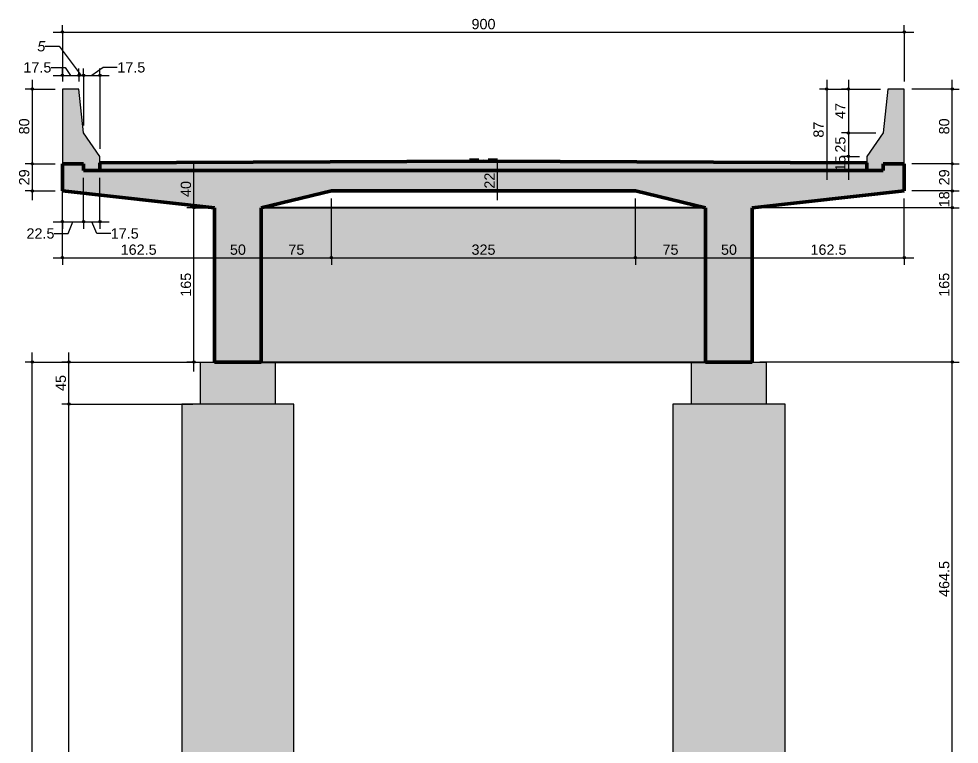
# Model space of a CAD drawing. Header units: centimetres. Extents: x -2559 to 17329, y -1156 to 2668.
# Drawn here: x 4450 to 5456, y 656 to 1432 of the extents above; entities that cross this region are included whole.
import ezdxf

# ---------------------------------------------------------------- set-up
doc = ezdxf.new("R2010")
doc.units = ezdxf.units.CM
for name, color, linetype, lineweight in [('A-ANNO-DIMS', 7, 'Continuous', 9), ('A-ANNO-DIMS-50', 7, 'Continuous', 9), ('A-FLOR', 7, 'Continuous', 9), ('A-FLOR-PATT', 7, 'Continuous', 18), ('A-GENM', 7, 'Continuous', 9), ('A-WALL', 7, 'Continuous', 9), ('A-WALL-PATT', 7, 'Continuous', 25)]:
    doc.layers.add(name, color=color, linetype=linetype, lineweight=lineweight)
doc.styles.add('Arial_I', font='arial.ttf', dxfattribs={"height": 11})
doc.dimstyles.new('COTA_VARIÁVEL', dxfattribs={"dimscale": 30.48, "dimtxt": 11.222853, "dimasz": 0.328084, "dimexe": 0.246063, "dimexo": 0.262467, "dimgap": 0, "dimtad": 1, "dimdec": 1, "dimrnd": 0.1, "dimdsep": 46, "dimtxsty": 'Arial_I', "dimblk1": 'DOTSMALL', "dimblk2": 'DOTSMALL', "dimsah": 1, "dimcen": 0.09, "dimdle": 0.328084, "dimazin": 0, "dimtfac": 1, "dimtdec": 4, "dimtix": 1, "dimtmove": 0, "dimatfit": 3, "dimfxl": 1, "dimtvp": 1, "dimtolj": 1, "dimtzin": 0, "dimarcsym": 2})
doc.dimstyles.new('COTA_VARIÁVEL_1', dxfattribs={"dimscale": 30.48, "dimtxt": 11.222853, "dimasz": 0.328084, "dimexe": 0.246063, "dimexo": 0.262467, "dimgap": 0, "dimtad": 1, "dimdec": 1, "dimrnd": 0.1, "dimdsep": 46, "dimtxsty": 'Arial_I', "dimblk1": 'DOTSMALL', "dimblk2": 'DOTSMALL', "dimsah": 1, "dimcen": 0.09, "dimdle": 0.328084, "dimazin": 0, "dimtfac": 1, "dimtdec": 4, "dimtix": 1, "dimtmove": 1, "dimatfit": 3, "dimfxl": 1, "dimtvp": 1, "dimtolj": 1, "dimtzin": 0, "dimarcsym": 2})
pattern_1 = [(50, (1329.634, 256.45), (36.4365, -3.1877), [3.81, -41.91]), (355, (1329.634, 256.45), (-7.0485, 38.2117), [3.048, -33.528]), (100.451, (1332.67, 256.185), (29.3886, 35.0229), [3.238, -35.618]), (46.184, (1329.634, 266.61), (54.216, -8.4084), [5.715, -62.865]), (96.636, (1334.15, 265.91), (47.4805, 49.4854), [4.857, -53.427]), (351.184, (1329.634, 266.61), (47.481, 49.4846), [4.572, -50.292]), (21, (1334.714, 264.07), (30.32265, -20.4528), [3.81, -41.91]), (326, (1334.714, 264.07), (12.3607, 36.8379), [3.048, -33.528]), (71.451, (1337.24, 262.366), (42.6833, 16.3839), [3.238, -35.618]), (37.5, (1329.634, 256.451), (0.61807, 16.91082), [0.33528, -32.786, 0.33528, -33.701, -33.655]), (37.5, (1329.634, 256.451), (0.61807, 16.91082), [-67.158, 0.3353, -33.32]), (7.5, (1329.634, 256.451), (13.36414, 20.03578), [0.33528, -19.07, 0.33528, -32.024, -12.827]), (7.5, (1329.634, 256.451), (13.36414, 20.03578), [-51.765, 0.3353, -12.492]), (327.5, (1318.305, 256.451), (27.11816, -1.14606), [0.3353, -12.365, 0.3353, -39.289, -52.578]), (327.5, (1318.305, 256.451), (27.11816, -1.14606), [-52.324, 0.3353, -52.243]), (317.5, (1313.225, 256.45), (29.6258, 5.08507), [0.3353, -16.175, 0.3353, -25.979, -37.338]), (317.5, (1313.225, 256.45), (29.6258, 5.08507), [-42.824, 0.3353, -37.003])]

# ---------------------------------------------------------------- blocks, each defined once
blk = doc.blocks.new('tTB2 - tTB-1737867-CORTE A')
at = {"layer": 'A-GENM', "lineweight": 18, "true_color": 0x696969}
h = blk.add_hatch(dxfattribs=at)
h.set_pattern_fill('FP_1', color=251, style=0, pattern_type=2)
h.set_pattern_definition(pattern_1)
h.paths.add_polyline_path([(1882.2, 1270), (1882.2, 1277), (1904.7, 1277), (1904.7, 1357), (1887.2, 1357), (1882.2, 1310), (1864.7, 1285), (1864.7, 1270)])
h.paths.add_polyline_path([(1044.7, 1270), (1044.7, 1285), (1027.2, 1310), (1022.2, 1357), (1004.7, 1357), (1004.7, 1277), (1027.2, 1277), (1027.2, 1270)])
at = {"layer": 'A-GENM', "lineweight": 18}
for p, q in [((1004.7, 1357), (1004.7, 1277)), ((1022.2, 1357), (1004.7, 1357)), ((1027.2, 1310), (1022.2, 1357)), ((1887.2, 1357), (1882.2, 1310)), ((1904.7, 1357), (1887.2, 1357)), ((1904.7, 1277), (1904.7, 1357)), ((1044.7, 1285), (1027.2, 1310)), ((1882.2, 1310), (1864.7, 1285)), ((1004.7, 1277), (1027.2, 1277)), ((1027.2, 1277), (1027.2, 1270)), ((1044.7, 1270), (1044.7, 1285)), ((1864.7, 1285), (1864.7, 1270)), ((1882.2, 1270), (1882.2, 1277)), ((1882.2, 1277), (1904.7, 1277)), ((1027.2, 1270), (1044.7, 1270)), ((1864.7, 1270), (1882.2, 1270))]:
    blk.add_line(p, q, dxfattribs=at)
blk = doc.blocks.new('Modelos genéricos 3 - Modelos genéricos 3-1742460-CORTE A')
at = {"layer": 'A-GENM', "lineweight": 18, "true_color": 0x7f7f7f}
for points in [[(1692.3, 0), (1717.2, 0), (1717.2, 1020), (1657.2, 1020), (1657.2, 0), (1691.8, 0)], [(1718.3, 0), (1777.2, 0), (1777.2, 1020), (1717.2, 1020), (1717.2, 0)]]:
    blk.add_hatch(color=8, dxfattribs=at).paths.add_polyline_path(points)
at = {"layer": 'A-GENM', "lineweight": 18}
for p, q in [((1657.2, 1020), (1657.2, 0)), ((1717.2, 1020), (1657.2, 1020)), ((1777.2, 1020), (1717.2, 1020)), ((1777.2, 0), (1777.2, 1020))]:
    blk.add_line(p, q, dxfattribs=at)
blk = doc.blocks.new('Modelos genéricos 4 - Modelos genéricos 3-1742633-CORTE A')
at = {"layer": 'A-GENM', "lineweight": 18, "true_color": 0x7f7f7f}
for points in [[(1159.8, 0), (1192.2, 0), (1192.2, 1020), (1132.2, 1020), (1132.2, 0), (1156.4, 0)], [(1244.8, 0), (1252.2, 0), (1252.2, 1020), (1192.2, 1020), (1192.2, 0), (1242.7, 0)]]:
    blk.add_hatch(color=8, dxfattribs=at).paths.add_polyline_path(points)
at = {"layer": 'A-GENM', "lineweight": 18}
for p, q in [((1132.2, 1020), (1132.2, 0)), ((1192.2, 1020), (1132.2, 1020)), ((1252.2, 1020), (1192.2, 1020)), ((1252.2, 0), (1252.2, 1020))]:
    blk.add_line(p, q, dxfattribs=at)
blk = doc.blocks.new('Modelos genéricos 5 - Modelos genéricos 5-1743076-CORTE A')
at = {"layer": 'A-GENM', "lineweight": 18, "true_color": 0x7f7f7f}
blk.add_hatch(color=8, dxfattribs=at).paths.add_polyline_path([(1708.7, 1020), (1757.2, 1020), (1757.2, 1065), (1677.2, 1065), (1677.2, 1020), (1700.3, 1020)])
at = {"layer": 'A-GENM', "lineweight": 18}
for p, q in [((1677.2, 1020), (1677.2, 1065)), ((1742.2, 1065), (1757.2, 1065)), ((1757.2, 1065), (1757.2, 1020))]:
    blk.add_line(p, q, dxfattribs=at)
blk = doc.blocks.new('Modelos genéricos 6 - Modelos genéricos 5-1743127-CORTE A')
at = {"layer": 'A-GENM', "lineweight": 18, "true_color": 0x7f7f7f}
blk.add_hatch(color=8, dxfattribs=at).paths.add_polyline_path([(1152.9, 1020), (1232.2, 1020), (1232.2, 1065), (1152.2, 1065), (1152.2, 1020)])
at = {"layer": 'A-GENM', "lineweight": 18}
for p, q in [((1152.2, 1065), (1167.2, 1065)), ((1152.2, 1020), (1152.2, 1065)), ((1232.2, 1065), (1232.2, 1020))]:
    blk.add_line(p, q, dxfattribs=at)
blk = doc.blocks.new('tTB5 - tTB-1749785-CORTE A')
at = {"layer": 'A-WALL', "lineweight": 25, "true_color": 0x818476}
blk.add_hatch(color=8, dxfattribs=at).paths.add_polyline_path([(1692.2, 1065), (1692.2, 1230), (1217.2, 1230), (1217.2, 1065), (1530.3, 1065)])
at = {"layer": 'A-WALL', "lineweight": 25}
for p, q in [((1692.2, 1230), (1217.2, 1230)), ((1217.2, 1065), (1692.2, 1065))]:
    blk.add_line(p, q, dxfattribs=at)
blk = doc.blocks.new('tTB1 - tTB-1754749-CORTE A')
at = {"layer": 'A-WALL-PATT', "lineweight": 18, "true_color": 0x696969}
h = blk.add_hatch(dxfattribs=at)
h.set_pattern_fill('FP_1', color=251, style=0, pattern_type=2)
h.set_pattern_definition(pattern_1)
h.paths.add_polyline_path([(1742.2, 1065), (1742.2, 1230), (1904.7, 1248), (1904.7, 1277), (1882.2, 1277), (1882.2, 1270), (1027.2, 1270), (1027.2, 1277), (1004.7, 1277), (1004.7, 1248), (1167.2, 1230), (1167.2, 1065), (1217.2, 1065), (1217.2, 1230), (1292.2, 1248), (1617.2, 1248), (1692.2, 1230), (1692.2, 1065)])
at = {"layer": 'A-WALL', "lineweight": 50}
for p, q in [((1027.2, 1277), (1004.7, 1277)), ((1004.7, 1277), (1004.7, 1248)), ((1027.2, 1270), (1027.2, 1277)), ((1904.7, 1277), (1882.2, 1277)), ((1882.2, 1277), (1882.2, 1270)), ((1904.7, 1248), (1904.7, 1277)), ((1474.7, 1270), (1027.2, 1270)), ((1882.2, 1270), (1474.7, 1270)), ((1004.7, 1248), (1167.2, 1230)), ((1217.2, 1230), (1292.2, 1248)), ((1292.2, 1248), (1474.7, 1248)), ((1474.7, 1248), (1617.2, 1248)), ((1617.2, 1248), (1692.2, 1230)), ((1742.2, 1230), (1904.7, 1248)), ((1167.2, 1230), (1167.2, 1065)), ((1217.2, 1065), (1217.2, 1230)), ((1692.2, 1230), (1692.2, 1065)), ((1742.2, 1065), (1742.2, 1230)), ((1167.2, 1065), (1217.2, 1065)), ((1692.2, 1065), (1742.2, 1065))]:
    blk.add_line(p, q, dxfattribs=at)
blk = doc.blocks.new('asfalto - asfalto-1759954-CORTE A')
at = {"layer": 'A-FLOR', "lineweight": 18, "true_color": 0x6b6b6b}
blk.add_hatch(color=251, dxfattribs=at).paths.add_polyline_path([(1864.7, 1270), (1864.7, 1278), (1454.7, 1280), (1044.7, 1278), (1044.7, 1270), (1530.3, 1270)])
at = {"layer": 'A-FLOR', "lineweight": 50}
for p, q in [((1454.7, 1280), (1044.7, 1278)), ((1044.7, 1278), (1044.7, 1270)), ((1864.7, 1278), (1454.7, 1280)), ((1864.7, 1270), (1864.7, 1278)), ((1044.7, 1270), (1454.7, 1270)), ((1454.7, 1270), (1864.7, 1270))]:
    blk.add_line(p, q, dxfattribs=at)
blk = doc.blocks.new('asfalto1 - asfalto-1760055-CORTE A')
at = {"layer": 'A-FLOR-PATT', "true_color": 0xffff80}
h = blk.add_hatch(color=51, dxfattribs=at)
h.paths.add_polyline_path([(1439.7, 1279.9), (1449.7, 1280), (1449.7, 1281), (1439.7, 1280.9), (1439.7, 1280)])
h.paths.add_polyline_path([(1469.7, 1279.9), (1469.7, 1280.9), (1459.7, 1280.9), (1459.7, 1280)])
at = {"layer": 'A-FLOR', "lineweight": 50}
for p, q in [((1449.7, 1281), (1439.7, 1280.9)), ((1439.7, 1280.9), (1439.7, 1279.9)), ((1439.7, 1279.9), (1449.7, 1280)), ((1449.7, 1280), (1449.7, 1281)), ((1469.7, 1280.9), (1459.7, 1281)), ((1459.7, 1281), (1459.7, 1280)), ((1459.7, 1280), (1469.7, 1279.9)), ((1469.7, 1279.9), (1469.7, 1280.9))]:
    blk.add_line(p, q, dxfattribs=at)
blk = doc.blocks.new('DIMBLOCK1-CORTE A')
at = {"layer": 'A-ANNO-DIMS-50', "true_color": 0xff0000}
h = blk.add_hatch(color=1, dxfattribs=at)
edge = h.paths.add_edge_path()
edge.add_arc((4496.9, 1417.9), 1.25, 0, 360)
h = blk.add_hatch(color=1, dxfattribs=at)
edge = h.paths.add_edge_path()
edge.add_arc((5396.9, 1417.9), 1.25, 0, 360)
at = {"layer": 'A-ANNO-DIMS-50', "color": 1, "true_color": 0xff0000}
for p, q in [((4486.9, 1417.9), (5406.9, 1417.9)), ((4496.9, 1417.9), (4496.9, 1425.4)), ((4496.9, 1417.9), (4496.9, 1365)), ((5396.9, 1417.9), (5396.9, 1425.4)), ((5396.9, 1417.9), (5396.9, 1365))]:
    blk.add_line(p, q, dxfattribs=at)
for centre in [(4496.9, 1417.9), (5396.9, 1417.9)]:
    blk.add_circle(centre, 1.25, dxfattribs=at)
at = {"layer": 'A-ANNO-DIMS-50', "color": 0, "insert": (4934.2, 1432), "char_height": 11, "width": 30.457, "attachment_point": 1, "line_spacing_factor": 0.941778, "style": 'Arial_I'}
blk.add_mtext('900', dxfattribs=at)
blk = doc.blocks.new('_DotSmall')
at = {"color": 0, "linetype": 'ByBlock', "const_width": 0.5}
blk.add_lwpolyline([(-0.0625, 0, 1), (0.0625, 0, 1)], format="xyb", close=True, dxfattribs=at)
blk = doc.blocks.new('DIMBLOCK2-CORTE A')
at = {"layer": 'A-ANNO-DIMS-50', "true_color": 0xff0000}
h = blk.add_hatch(color=1, dxfattribs=at)
edge = h.paths.add_edge_path()
edge.add_arc((4496.9, 1176.5), 1.25, 0, 360)
h = blk.add_hatch(color=1, dxfattribs=at)
edge = h.paths.add_edge_path()
edge.add_arc((4659.4, 1176.5), 1.25, 0, 360)
at = {"layer": 'A-ANNO-DIMS-50', "color": 1, "true_color": 0xff0000}
for p, q in [((4496.9, 1176.5), (4496.9, 1240)), ((4486.9, 1176.5), (4659.4, 1176.5)), ((4496.9, 1176.5), (4496.9, 1169)), ((4659.4, 1176.5), (4659.4, 1184)), ((4659.4, 1176.5), (4659.4, 1170.3))]:
    blk.add_line(p, q, dxfattribs=at)
for centre in [(4496.9, 1176.5), (4659.4, 1176.5)]:
    blk.add_circle(centre, 1.25, dxfattribs=at)
at = {"layer": 'A-ANNO-DIMS-50', "color": 0, "insert": (4559.1, 1190.7), "char_height": 11, "width": 45.789, "attachment_point": 1, "line_spacing_factor": 0.941778, "style": 'Arial_I'}
blk.add_mtext('162.5', dxfattribs=at)
blk = doc.blocks.new('DIMBLOCK3-CORTE A')
at = {"layer": 'A-ANNO-DIMS-50', "true_color": 0xff0000}
h = blk.add_hatch(color=1, dxfattribs=at)
edge = h.paths.add_edge_path()
edge.add_arc((4659.4, 1176.5), 1.25, 0, 360)
h = blk.add_hatch(color=1, dxfattribs=at)
edge = h.paths.add_edge_path()
edge.add_arc((4709.4, 1176.5), 1.25, 0, 360)
at = {"layer": 'A-ANNO-DIMS-50', "color": 1, "true_color": 0xff0000}
for p, q in [((4659.4, 1176.5), (4659.4, 1184)), ((4659.4, 1176.5), (4709.4, 1176.5)), ((4659.4, 1176.5), (4659.4, 1170.3)), ((4709.4, 1176.5), (4709.4, 1184)), ((4709.4, 1176.5), (4709.4, 1170.3))]:
    blk.add_line(p, q, dxfattribs=at)
for centre in [(4659.4, 1176.5), (4709.4, 1176.5)]:
    blk.add_circle(centre, 1.25, dxfattribs=at)
at = {"layer": 'A-ANNO-DIMS-50', "color": 0, "insert": (4675.9, 1190.7), "char_height": 11, "width": 20.305, "attachment_point": 1, "line_spacing_factor": 0.941778, "style": 'Arial_I'}
blk.add_mtext('50', dxfattribs=at)
blk = doc.blocks.new('DIMBLOCK4-CORTE A')
at = {"layer": 'A-ANNO-DIMS-50', "true_color": 0xff0000}
h = blk.add_hatch(color=1, dxfattribs=at)
edge = h.paths.add_edge_path()
edge.add_arc((4709.4, 1176.5), 1.25, 0, 360)
h = blk.add_hatch(color=1, dxfattribs=at)
edge = h.paths.add_edge_path()
edge.add_arc((4784.4, 1176.5), 1.25, 0, 360)
at = {"layer": 'A-ANNO-DIMS-50', "color": 1, "true_color": 0xff0000}
for p, q in [((4784.4, 1176.5), (4784.4, 1240)), ((4709.4, 1176.5), (4709.4, 1184)), ((4709.4, 1176.5), (4784.4, 1176.5)), ((4709.4, 1176.5), (4709.4, 1170.3)), ((4784.4, 1176.5), (4784.4, 1169))]:
    blk.add_line(p, q, dxfattribs=at)
for centre in [(4709.4, 1176.5), (4784.4, 1176.5)]:
    blk.add_circle(centre, 1.25, dxfattribs=at)
at = {"layer": 'A-ANNO-DIMS-50', "color": 0, "insert": (4738.4, 1190.7), "char_height": 11, "width": 20.305, "attachment_point": 1, "line_spacing_factor": 0.941778, "style": 'Arial_I'}
blk.add_mtext('75', dxfattribs=at)
blk = doc.blocks.new('DIMBLOCK5-CORTE A')
at = {"layer": 'A-ANNO-DIMS-50', "true_color": 0xff0000}
h = blk.add_hatch(color=1, dxfattribs=at)
edge = h.paths.add_edge_path()
edge.add_arc((4784.4, 1176.5), 1.25, 0, 360)
h = blk.add_hatch(color=1, dxfattribs=at)
edge = h.paths.add_edge_path()
edge.add_arc((5109.4, 1176.5), 1.25, 0, 360)
at = {"layer": 'A-ANNO-DIMS-50', "color": 1, "true_color": 0xff0000}
for p, q in [((4784.4, 1176.5), (4784.4, 1240)), ((5109.4, 1176.5), (5109.4, 1240)), ((4784.4, 1176.5), (5109.4, 1176.5)), ((4784.4, 1176.5), (4784.4, 1169)), ((5109.4, 1176.5), (5109.4, 1169))]:
    blk.add_line(p, q, dxfattribs=at)
for centre in [(4784.4, 1176.5), (5109.4, 1176.5)]:
    blk.add_circle(centre, 1.25, dxfattribs=at)
at = {"layer": 'A-ANNO-DIMS-50', "color": 0, "insert": (4934.2, 1190.7), "char_height": 11, "width": 30.457, "attachment_point": 1, "line_spacing_factor": 0.941778, "style": 'Arial_I'}
blk.add_mtext('325', dxfattribs=at)
blk = doc.blocks.new('DIMBLOCK6-CORTE A')
at = {"layer": 'A-ANNO-DIMS-50', "true_color": 0xff0000}
h = blk.add_hatch(color=1, dxfattribs=at)
edge = h.paths.add_edge_path()
edge.add_arc((5109.4, 1176.5), 1.25, 0, 360)
h = blk.add_hatch(color=1, dxfattribs=at)
edge = h.paths.add_edge_path()
edge.add_arc((5184.4, 1176.5), 1.25, 0, 360)
at = {"layer": 'A-ANNO-DIMS-50', "color": 1, "true_color": 0xff0000}
for p, q in [((5109.4, 1176.5), (5109.4, 1240)), ((5109.4, 1176.5), (5184.4, 1176.5)), ((5109.4, 1176.5), (5109.4, 1169)), ((5184.4, 1176.5), (5184.4, 1184)), ((5184.4, 1176.5), (5184.4, 1170.3))]:
    blk.add_line(p, q, dxfattribs=at)
for centre in [(5109.4, 1176.5), (5184.4, 1176.5)]:
    blk.add_circle(centre, 1.25, dxfattribs=at)
at = {"layer": 'A-ANNO-DIMS-50', "color": 0, "insert": (5138.4, 1190.7), "char_height": 11, "width": 20.305, "attachment_point": 1, "line_spacing_factor": 0.941778, "style": 'Arial_I'}
blk.add_mtext('75', dxfattribs=at)
blk = doc.blocks.new('DIMBLOCK7-CORTE A')
at = {"layer": 'A-ANNO-DIMS-50', "true_color": 0xff0000}
h = blk.add_hatch(color=1, dxfattribs=at)
edge = h.paths.add_edge_path()
edge.add_arc((5184.4, 1176.5), 1.25, 0, 360)
h = blk.add_hatch(color=1, dxfattribs=at)
edge = h.paths.add_edge_path()
edge.add_arc((5234.4, 1176.5), 1.25, 0, 360)
at = {"layer": 'A-ANNO-DIMS-50', "color": 1, "true_color": 0xff0000}
for p, q in [((5184.4, 1176.5), (5184.4, 1184)), ((5184.4, 1176.5), (5234.4, 1176.5)), ((5184.4, 1176.5), (5184.4, 1170.3)), ((5234.4, 1176.5), (5234.4, 1184)), ((5234.4, 1176.5), (5234.4, 1170.3))]:
    blk.add_line(p, q, dxfattribs=at)
for centre in [(5184.4, 1176.5), (5234.4, 1176.5)]:
    blk.add_circle(centre, 1.25, dxfattribs=at)
at = {"layer": 'A-ANNO-DIMS-50', "color": 0, "insert": (5200.9, 1190.7), "char_height": 11, "width": 20.305, "attachment_point": 1, "line_spacing_factor": 0.941778, "style": 'Arial_I'}
blk.add_mtext('50', dxfattribs=at)
blk = doc.blocks.new('DIMBLOCK8-CORTE A')
at = {"layer": 'A-ANNO-DIMS-50', "true_color": 0xff0000}
h = blk.add_hatch(color=1, dxfattribs=at)
edge = h.paths.add_edge_path()
edge.add_arc((5234.4, 1176.5), 1.25, 0, 360)
h = blk.add_hatch(color=1, dxfattribs=at)
edge = h.paths.add_edge_path()
edge.add_arc((5396.9, 1176.5), 1.25, 0, 360)
at = {"layer": 'A-ANNO-DIMS-50', "color": 1, "true_color": 0xff0000}
for p, q in [((5396.9, 1176.5), (5396.9, 1240)), ((5234.4, 1176.5), (5234.4, 1184)), ((5234.4, 1176.5), (5406.9, 1176.5)), ((5234.4, 1176.5), (5234.4, 1170.3)), ((5396.9, 1176.5), (5396.9, 1169))]:
    blk.add_line(p, q, dxfattribs=at)
for centre in [(5234.4, 1176.5), (5396.9, 1176.5)]:
    blk.add_circle(centre, 1.25, dxfattribs=at)
at = {"layer": 'A-ANNO-DIMS-50', "color": 0, "insert": (5296.6, 1190.7), "char_height": 11, "width": 45.789, "attachment_point": 1, "line_spacing_factor": 0.941778, "style": 'Arial_I'}
blk.add_mtext('162.5', dxfattribs=at)
blk = doc.blocks.new('DIMBLOCK9-CORTE A')
at = {"layer": 'A-ANNO-DIMS-50', "true_color": 0xff0000}
h = blk.add_hatch(color=1, dxfattribs=at)
edge = h.paths.add_edge_path()
edge.add_arc((5448.1, 1230), 1.25, 0, 360)
h = blk.add_hatch(color=1, dxfattribs=at)
edge = h.paths.add_edge_path()
edge.add_arc((5448.1, 1065), 1.25, 0, 360)
at = {"layer": 'A-ANNO-DIMS-50', "color": 1, "true_color": 0xff0000}
for p, q in [((5448.1, 1230), (5242.4, 1230)), ((5448.1, 1055), (5448.1, 1230)), ((5448.1, 1230), (5455.6, 1230)), ((5448.1, 1065), (5242.4, 1065)), ((5448.1, 1065), (5455.6, 1065))]:
    blk.add_line(p, q, dxfattribs=at)
for centre in [(5448.1, 1230), (5448.1, 1065)]:
    blk.add_circle(centre, 1.25, dxfattribs=at)
at = {"layer": 'A-ANNO-DIMS-50', "color": 0, "insert": (5434, 1134.8), "char_height": 11, "width": 30.457, "attachment_point": 1, "rotation": 90, "line_spacing_factor": 0.941778, "style": 'Arial_I'}
blk.add_mtext('165', dxfattribs=at)
blk = doc.blocks.new('DIMBLOCK10-CORTE A')
at = {"layer": 'A-ANNO-DIMS-50', "true_color": 0xff0000}
h = blk.add_hatch(color=1, dxfattribs=at)
edge = h.paths.add_edge_path()
edge.add_arc((5448.1, 1248), 1.25, 0, 360)
h = blk.add_hatch(color=1, dxfattribs=at)
edge = h.paths.add_edge_path()
edge.add_arc((5448.1, 1230), 1.25, 0, 360)
at = {"layer": 'A-ANNO-DIMS-50', "color": 1, "true_color": 0xff0000}
for p, q in [((5448.1, 1248), (5404.9, 1248)), ((5448.1, 1230), (5448.1, 1248)), ((5448.1, 1248), (5455.6, 1248)), ((5448.1, 1230), (5242.4, 1230)), ((5448.1, 1230), (5455.6, 1230))]:
    blk.add_line(p, q, dxfattribs=at)
for centre in [(5448.1, 1248), (5448.1, 1230)]:
    blk.add_circle(centre, 1.25, dxfattribs=at)
at = {"layer": 'A-ANNO-DIMS-50', "color": 0, "insert": (5434, 1230.5), "char_height": 11, "width": 20.305, "attachment_point": 1, "rotation": 90, "line_spacing_factor": 0.941778, "style": 'Arial_I'}
blk.add_mtext('18', dxfattribs=at)
blk = doc.blocks.new('DIMBLOCK11-CORTE A')
at = {"layer": 'A-ANNO-DIMS-50', "true_color": 0xff0000}
h = blk.add_hatch(color=1, dxfattribs=at)
edge = h.paths.add_edge_path()
edge.add_arc((5448.1, 1277), 1.25, 0, 360)
h = blk.add_hatch(color=1, dxfattribs=at)
edge = h.paths.add_edge_path()
edge.add_arc((5448.1, 1248), 1.25, 0, 360)
at = {"layer": 'A-ANNO-DIMS-50', "color": 1, "true_color": 0xff0000}
for p, q in [((5448.1, 1277), (5404.9, 1277)), ((5448.1, 1248), (5448.1, 1277)), ((5448.1, 1277), (5455.6, 1277)), ((5448.1, 1248), (5404.9, 1248)), ((5448.1, 1248), (5455.6, 1248))]:
    blk.add_line(p, q, dxfattribs=at)
for centre in [(5448.1, 1277), (5448.1, 1248)]:
    blk.add_circle(centre, 1.25, dxfattribs=at)
at = {"layer": 'A-ANNO-DIMS-50', "color": 0, "insert": (5434, 1254), "char_height": 11, "width": 20.305, "attachment_point": 1, "rotation": 90, "line_spacing_factor": 0.941778, "style": 'Arial_I'}
blk.add_mtext('29', dxfattribs=at)
blk = doc.blocks.new('DIMBLOCK12-CORTE A')
at = {"layer": 'A-ANNO-DIMS-50', "true_color": 0xff0000}
h = blk.add_hatch(color=1, dxfattribs=at)
edge = h.paths.add_edge_path()
edge.add_arc((5448.1, 1357), 1.25, 0, 360)
h = blk.add_hatch(color=1, dxfattribs=at)
edge = h.paths.add_edge_path()
edge.add_arc((5448.1, 1277), 1.25, 0, 360)
at = {"layer": 'A-ANNO-DIMS-50', "color": 1, "true_color": 0xff0000}
for p, q in [((5448.1, 1277), (5448.1, 1367)), ((5448.1, 1357), (5404.9, 1357)), ((5448.1, 1357), (5455.6, 1357)), ((5448.1, 1277), (5404.9, 1277)), ((5448.1, 1277), (5455.6, 1277))]:
    blk.add_line(p, q, dxfattribs=at)
for centre in [(5448.1, 1357), (5448.1, 1277)]:
    blk.add_circle(centre, 1.25, dxfattribs=at)
at = {"layer": 'A-ANNO-DIMS-50', "color": 0, "insert": (5434, 1308.5), "char_height": 11, "width": 20.305, "attachment_point": 1, "rotation": 90, "line_spacing_factor": 0.941778, "style": 'Arial_I'}
blk.add_mtext('80', dxfattribs=at)
blk = doc.blocks.new('DIMBLOCK13-CORTE A')
at = {"layer": 'A-ANNO-DIMS-50', "true_color": 0xff0000}
h = blk.add_hatch(color=1, dxfattribs=at)
edge = h.paths.add_edge_path()
edge.add_arc((5337.1, 1357), 1.25, 0, 360)
h = blk.add_hatch(color=1, dxfattribs=at)
edge = h.paths.add_edge_path()
edge.add_arc((5337.1, 1310), 1.25, 0, 360)
at = {"layer": 'A-ANNO-DIMS-50', "color": 1, "true_color": 0xff0000}
for p, q in [((5337.1, 1367), (5337.1, 1310)), ((5337.1, 1357), (5329.6, 1357)), ((5337.1, 1357), (5371.4, 1357)), ((5337.1, 1310), (5329.6, 1310)), ((5337.1, 1310), (5366.4, 1310))]:
    blk.add_line(p, q, dxfattribs=at)
for centre in [(5337.1, 1357), (5337.1, 1310)]:
    blk.add_circle(centre, 1.25, dxfattribs=at)
at = {"layer": 'A-ANNO-DIMS-50', "color": 0, "insert": (5323, 1325), "char_height": 11, "width": 20.305, "attachment_point": 1, "rotation": 90, "line_spacing_factor": 0.941778, "style": 'Arial_I'}
blk.add_mtext('47', dxfattribs=at)
blk = doc.blocks.new('DIMBLOCK14-CORTE A')
at = {"layer": 'A-ANNO-DIMS-50', "true_color": 0xff0000}
h = blk.add_hatch(color=1, dxfattribs=at)
edge = h.paths.add_edge_path()
edge.add_arc((5337.1, 1310), 1.25, 0, 360)
h = blk.add_hatch(color=1, dxfattribs=at)
edge = h.paths.add_edge_path()
edge.add_arc((5337.1, 1285), 1.25, 0, 360)
at = {"layer": 'A-ANNO-DIMS-50', "color": 1, "true_color": 0xff0000}
for p, q in [((5337.1, 1310), (5329.6, 1310)), ((5337.1, 1310), (5337.1, 1285)), ((5337.1, 1310), (5366.4, 1310)), ((5337.1, 1285), (5329.6, 1285)), ((5337.1, 1285), (5348.9, 1285))]:
    blk.add_line(p, q, dxfattribs=at)
for centre in [(5337.1, 1310), (5337.1, 1285)]:
    blk.add_circle(centre, 1.25, dxfattribs=at)
at = {"layer": 'A-ANNO-DIMS-50', "color": 0, "insert": (5323, 1289), "char_height": 11, "width": 20.305, "attachment_point": 1, "rotation": 90, "line_spacing_factor": 0.941778, "style": 'Arial_I'}
blk.add_mtext('25', dxfattribs=at)
blk = doc.blocks.new('DIMBLOCK15-CORTE A')
at = {"layer": 'A-ANNO-DIMS-50', "true_color": 0xff0000}
h = blk.add_hatch(color=1, dxfattribs=at)
edge = h.paths.add_edge_path()
edge.add_arc((5337.1, 1285), 1.25, 0, 360)
h = blk.add_hatch(color=1, dxfattribs=at)
edge = h.paths.add_edge_path()
edge.add_arc((5337.1, 1270), 1.25, 0, 360)
at = {"layer": 'A-ANNO-DIMS-50', "color": 1, "true_color": 0xff0000}
for p, q in [((5337.1, 1285), (5329.6, 1285)), ((5337.1, 1285), (5337.1, 1260)), ((5337.1, 1285), (5348.9, 1285)), ((5337.1, 1270), (5330.9, 1270)), ((5337.1, 1270), (5344.6, 1270))]:
    blk.add_line(p, q, dxfattribs=at)
for centre in [(5337.1, 1285), (5337.1, 1270)]:
    blk.add_circle(centre, 1.25, dxfattribs=at)
at = {"layer": 'A-ANNO-DIMS-50', "color": 0, "insert": (5323, 1269), "char_height": 11, "width": 20.305, "attachment_point": 1, "rotation": 90, "line_spacing_factor": 0.941778, "style": 'Arial_I'}
blk.add_mtext('15', dxfattribs=at)
blk = doc.blocks.new('DIMBLOCK16-CORTE A')
at = {"layer": 'A-ANNO-DIMS-50', "true_color": 0xff0000}
h = blk.add_hatch(color=1, dxfattribs=at)
edge = h.paths.add_edge_path()
edge.add_arc((4496.9, 1371.6), 1.25, 0, 360)
h = blk.add_hatch(color=1, dxfattribs=at)
edge = h.paths.add_edge_path()
edge.add_arc((4514.4, 1371.6), 1.25, 0, 360)
at = {"layer": 'A-ANNO-DIMS-50', "color": 1, "true_color": 0xff0000}
for p, q in [((4484.8, 1380.2), (4499.8, 1380.2)), ((4496.9, 1371.6), (4496.9, 1379.1)), ((4499.8, 1380.2), (4505.6, 1371.6)), ((4514.4, 1371.6), (4514.4, 1379.1)), ((4486.9, 1371.6), (4514.4, 1371.6)), ((4496.9, 1371.6), (4496.9, 1365)), ((4514.4, 1371.6), (4514.4, 1365))]:
    blk.add_line(p, q, dxfattribs=at)
for centre in [(4496.9, 1371.6), (4514.4, 1371.6)]:
    blk.add_circle(centre, 1.25, dxfattribs=at)
at = {"layer": 'A-ANNO-DIMS-50', "color": 0, "insert": (4455.1, 1385.7), "char_height": 11, "width": 35.637, "attachment_point": 1, "line_spacing_factor": 0.941778, "style": 'Arial_I'}
blk.add_mtext('17.5', dxfattribs=at)
blk = doc.blocks.new('DIMBLOCK17-CORTE A')
at = {"layer": 'A-ANNO-DIMS-50', "true_color": 0xff0000}
h = blk.add_hatch(color=1, dxfattribs=at)
edge = h.paths.add_edge_path()
edge.add_arc((4514.4, 1371.6), 1.25, 0, 360)
h = blk.add_hatch(color=1, dxfattribs=at)
edge = h.paths.add_edge_path()
edge.add_arc((4519.4, 1371.6), 1.25, 0, 360)
at = {"layer": 'A-ANNO-DIMS-50', "color": 1, "true_color": 0xff0000}
for p, q in [((4478.5, 1402.8), (4493.5, 1402.8)), ((4493.5, 1402.8), (4516.9, 1371.6)), ((4514.4, 1371.6), (4514.4, 1379.1)), ((4519.4, 1371.6), (4519.4, 1379.1)), ((4514.4, 1371.6), (4519.4, 1371.6)), ((4514.4, 1371.6), (4514.4, 1365)), ((4519.4, 1371.6), (4519.4, 1318))]:
    blk.add_line(p, q, dxfattribs=at)
for centre in [(4514.4, 1371.6), (4519.4, 1371.6)]:
    blk.add_circle(centre, 1.25, dxfattribs=at)
at = {"layer": 'A-ANNO-DIMS-50', "color": 0, "insert": (4470, 1408.3), "char_height": 11, "width": 10.152, "attachment_point": 1, "line_spacing_factor": 0.941778, "style": 'Arial_I'}
blk.add_mtext('\\fArial|b0|i1|c0|p34|;5', dxfattribs=at)
blk = doc.blocks.new('DIMBLOCK18-CORTE A')
at = {"layer": 'A-ANNO-DIMS-50', "true_color": 0xff0000}
h = blk.add_hatch(color=1, dxfattribs=at)
edge = h.paths.add_edge_path()
edge.add_arc((4519.4, 1371.6), 1.25, 0, 360)
h = blk.add_hatch(color=1, dxfattribs=at)
edge = h.paths.add_edge_path()
edge.add_arc((4536.9, 1371.6), 1.25, 0, 360)
at = {"layer": 'A-ANNO-DIMS-50', "color": 1, "true_color": 0xff0000}
for p, q in [((4519.4, 1371.6), (4519.4, 1379.1)), ((4540.5, 1380.2), (4528.1, 1371.6)), ((4536.9, 1371.6), (4536.9, 1379.1)), ((4555.5, 1380.2), (4540.5, 1380.2)), ((4519.4, 1371.6), (4546.9, 1371.6)), ((4519.4, 1371.6), (4519.4, 1318)), ((4536.9, 1371.6), (4536.9, 1293))]:
    blk.add_line(p, q, dxfattribs=at)
for centre in [(4519.4, 1371.6), (4536.9, 1371.6)]:
    blk.add_circle(centre, 1.25, dxfattribs=at)
at = {"layer": 'A-ANNO-DIMS-50', "color": 0, "insert": (4555.5, 1385.7), "char_height": 11, "width": 35.637, "attachment_point": 1, "line_spacing_factor": 0.941778, "style": 'Arial_I'}
blk.add_mtext('17.5', dxfattribs=at)
blk = doc.blocks.new('DIMBLOCK19-CORTE A')
at = {"layer": 'A-ANNO-DIMS-50', "true_color": 0xff0000}
h = blk.add_hatch(color=1, dxfattribs=at)
edge = h.paths.add_edge_path()
edge.add_arc((5313.9, 1357), 1.25, 0, 360)
h = blk.add_hatch(color=1, dxfattribs=at)
edge = h.paths.add_edge_path()
edge.add_arc((5313.9, 1270), 1.25, 0, 360)
at = {"layer": 'A-ANNO-DIMS-50', "color": 1, "true_color": 0xff0000}
for p, q in [((5313.9, 1367), (5313.9, 1260)), ((5313.9, 1357), (5306.4, 1357)), ((5313.9, 1357), (5371.4, 1357)), ((5313.9, 1270), (5307.6, 1270)), ((5313.9, 1270), (5321.4, 1270))]:
    blk.add_line(p, q, dxfattribs=at)
for centre in [(5313.9, 1357), (5313.9, 1270)]:
    blk.add_circle(centre, 1.25, dxfattribs=at)
at = {"layer": 'A-ANNO-DIMS-50', "color": 0, "insert": (5299.7, 1305), "char_height": 11, "width": 20.305, "attachment_point": 1, "rotation": 90, "line_spacing_factor": 0.941778, "style": 'Arial_I'}
blk.add_mtext('87', dxfattribs=at)
blk = doc.blocks.new('DIMBLOCK20-CORTE A')
at = {"layer": 'A-ANNO-DIMS-50', "true_color": 0xff0000}
h = blk.add_hatch(color=1, dxfattribs=at)
edge = h.paths.add_edge_path()
edge.add_arc((4496.9, 1215), 1.25, 0, 360)
h = blk.add_hatch(color=1, dxfattribs=at)
edge = h.paths.add_edge_path()
edge.add_arc((4519.4, 1215), 1.25, 0, 360)
at = {"layer": 'A-ANNO-DIMS-50', "color": 1, "true_color": 0xff0000}
for p, q in [((4496.9, 1215), (4496.9, 1269)), ((4519.4, 1215), (4519.4, 1262)), ((4486.9, 1215), (4519.4, 1215)), ((4496.9, 1215), (4496.9, 1207.5)), ((4503.1, 1202.5), (4508.1, 1215)), ((4519.4, 1215), (4519.4, 1207.5)), ((4488.1, 1202.5), (4503.1, 1202.5))]:
    blk.add_line(p, q, dxfattribs=at)
for centre in [(4496.9, 1215), (4519.4, 1215)]:
    blk.add_circle(centre, 1.25, dxfattribs=at)
at = {"layer": 'A-ANNO-DIMS-50', "color": 0, "insert": (4458.4, 1208), "char_height": 11, "width": 35.637, "attachment_point": 1, "line_spacing_factor": 0.941778, "style": 'Arial_I'}
blk.add_mtext('22.5', dxfattribs=at)
blk = doc.blocks.new('DIMBLOCK21-CORTE A')
at = {"layer": 'A-ANNO-DIMS-50', "true_color": 0xff0000}
h = blk.add_hatch(color=1, dxfattribs=at)
edge = h.paths.add_edge_path()
edge.add_arc((4519.4, 1215), 1.25, 0, 360)
h = blk.add_hatch(color=1, dxfattribs=at)
edge = h.paths.add_edge_path()
edge.add_arc((4536.9, 1215), 1.25, 0, 360)
at = {"layer": 'A-ANNO-DIMS-50', "color": 1, "true_color": 0xff0000}
for p, q in [((4519.4, 1215), (4519.4, 1262)), ((4536.9, 1215), (4536.9, 1262)), ((4519.4, 1215), (4546.9, 1215)), ((4519.4, 1215), (4519.4, 1207.5)), ((4533.5, 1202.5), (4528.1, 1215)), ((4536.9, 1215), (4536.9, 1207.5)), ((4548.5, 1202.5), (4533.5, 1202.5))]:
    blk.add_line(p, q, dxfattribs=at)
for centre in [(4519.4, 1215), (4536.9, 1215)]:
    blk.add_circle(centre, 1.25, dxfattribs=at)
at = {"layer": 'A-ANNO-DIMS-50', "color": 0, "insert": (4548.5, 1208), "char_height": 11, "width": 35.637, "attachment_point": 1, "line_spacing_factor": 0.941778, "style": 'Arial_I'}
blk.add_mtext('17.5', dxfattribs=at)
blk = doc.blocks.new('DIMBLOCK22-CORTE A')
at = {"layer": 'A-ANNO-DIMS-50', "true_color": 0xff0000}
h = blk.add_hatch(color=1, dxfattribs=at)
edge = h.paths.add_edge_path()
edge.add_arc((4464.5, 1357), 1.25, 0, 360)
h = blk.add_hatch(color=1, dxfattribs=at)
edge = h.paths.add_edge_path()
edge.add_arc((4464.5, 1277), 1.25, 0, 360)
at = {"layer": 'A-ANNO-DIMS-50', "color": 1, "true_color": 0xff0000}
for p, q in [((4464.5, 1367), (4464.5, 1277)), ((4464.5, 1357), (4457, 1357)), ((4464.5, 1357), (4488.9, 1357)), ((4464.5, 1277), (4457, 1277)), ((4464.5, 1277), (4488.9, 1277))]:
    blk.add_line(p, q, dxfattribs=at)
for centre in [(4464.5, 1357), (4464.5, 1277)]:
    blk.add_circle(centre, 1.25, dxfattribs=at)
at = {"layer": 'A-ANNO-DIMS-50', "color": 0, "insert": (4450.4, 1308.5), "char_height": 11, "width": 20.305, "attachment_point": 1, "rotation": 90, "line_spacing_factor": 0.941778, "style": 'Arial_I'}
blk.add_mtext('80', dxfattribs=at)
blk = doc.blocks.new('DIMBLOCK23-CORTE A')
at = {"layer": 'A-ANNO-DIMS-50', "true_color": 0xff0000}
h = blk.add_hatch(color=1, dxfattribs=at)
edge = h.paths.add_edge_path()
edge.add_arc((4464.5, 1277), 1.25, 0, 360)
h = blk.add_hatch(color=1, dxfattribs=at)
edge = h.paths.add_edge_path()
edge.add_arc((4464.5, 1248), 1.25, 0, 360)
at = {"layer": 'A-ANNO-DIMS-50', "color": 1, "true_color": 0xff0000}
for p, q in [((4464.5, 1277), (4457, 1277)), ((4464.5, 1277), (4464.5, 1238)), ((4464.5, 1277), (4488.9, 1277)), ((4464.5, 1248), (4457, 1248)), ((4464.5, 1248), (4488.9, 1248))]:
    blk.add_line(p, q, dxfattribs=at)
for centre in [(4464.5, 1277), (4464.5, 1248)]:
    blk.add_circle(centre, 1.25, dxfattribs=at)
at = {"layer": 'A-ANNO-DIMS-50', "color": 0, "insert": (4450.4, 1254), "char_height": 11, "width": 20.305, "attachment_point": 1, "rotation": 90, "line_spacing_factor": 0.941778, "style": 'Arial_I'}
blk.add_mtext('29', dxfattribs=at)
blk = doc.blocks.new('DIMBLOCK24-CORTE A')
at = {"layer": 'A-ANNO-DIMS-50', "true_color": 0xff0000}
h = blk.add_hatch(color=1, dxfattribs=at)
edge = h.paths.add_edge_path()
edge.add_arc((4637.4, 1230), 1.25, 0, 360)
h = blk.add_hatch(color=1, dxfattribs=at)
edge = h.paths.add_edge_path()
edge.add_arc((4637.4, 1065), 1.25, 0, 360)
at = {"layer": 'A-ANNO-DIMS-50', "color": 1, "true_color": 0xff0000}
for p, q in [((4637.4, 1230), (4629.9, 1230)), ((4637.4, 1055), (4637.4, 1230)), ((4637.4, 1230), (4651.4, 1230)), ((4637.4, 1065), (4629.9, 1065)), ((4637.4, 1065), (4651.4, 1065))]:
    blk.add_line(p, q, dxfattribs=at)
for centre in [(4637.4, 1230), (4637.4, 1065)]:
    blk.add_circle(centre, 1.25, dxfattribs=at)
at = {"layer": 'A-ANNO-DIMS-50', "color": 0, "insert": (4623.3, 1134.8), "char_height": 11, "width": 30.457, "attachment_point": 1, "rotation": 90, "line_spacing_factor": 0.941778, "style": 'Arial_I'}
blk.add_mtext('165', dxfattribs=at)
blk = doc.blocks.new('DIMBLOCK25-CORTE A')
at = {"layer": 'A-ANNO-DIMS-50', "true_color": 0xff0000}
h = blk.add_hatch(color=1, dxfattribs=at)
edge = h.paths.add_edge_path()
edge.add_arc((4637.4, 1270), 1.25, 0, 360)
h = blk.add_hatch(color=1, dxfattribs=at)
edge = h.paths.add_edge_path()
edge.add_arc((4637.4, 1230), 1.25, 0, 360)
at = {"layer": 'A-ANNO-DIMS-50', "color": 1, "true_color": 0xff0000}
for p, q in [((4637.4, 1230), (4637.4, 1280)), ((4637.4, 1270), (4629.9, 1270)), ((4637.4, 1270), (4643.6, 1270)), ((4637.4, 1230), (4629.9, 1230)), ((4637.4, 1230), (4651.4, 1230))]:
    blk.add_line(p, q, dxfattribs=at)
for centre in [(4637.4, 1270), (4637.4, 1230)]:
    blk.add_circle(centre, 1.25, dxfattribs=at)
at = {"layer": 'A-ANNO-DIMS-50', "color": 0, "insert": (4623.3, 1241.5), "char_height": 11, "width": 20.305, "attachment_point": 1, "rotation": 90, "line_spacing_factor": 0.941778, "style": 'Arial_I'}
blk.add_mtext('40', dxfattribs=at)
blk = doc.blocks.new('DIMBLOCK26-CORTE A')
at = {"layer": 'A-ANNO-DIMS-50', "true_color": 0xff0000}
h = blk.add_hatch(color=1, dxfattribs=at)
edge = h.paths.add_edge_path()
edge.add_arc((4962.1, 1270), 1.25, 0, 360)
h = blk.add_hatch(color=1, dxfattribs=at)
edge = h.paths.add_edge_path()
edge.add_arc((4962.1, 1248), 1.25, 0, 360)
at = {"layer": 'A-ANNO-DIMS-50', "color": 1, "true_color": 0xff0000}
for p, q in [((4962.1, 1238), (4962.1, 1280)), ((4962.1, 1270), (4954.6, 1270)), ((4962.1, 1270), (4968.3, 1270)), ((4962.1, 1248), (4954.6, 1248)), ((4962.1, 1248), (4968.3, 1248))]:
    blk.add_line(p, q, dxfattribs=at)
for centre in [(4962.1, 1270), (4962.1, 1248)]:
    blk.add_circle(centre, 1.25, dxfattribs=at)
at = {"layer": 'A-ANNO-DIMS-50', "color": 0, "insert": (4948, 1250.5), "char_height": 11, "width": 20.305, "attachment_point": 1, "rotation": 90, "line_spacing_factor": 0.941778, "style": 'Arial_I'}
blk.add_mtext('22', dxfattribs=at)
blk = doc.blocks.new('DIMBLOCK29-CORTE A')
at = {"layer": 'A-ANNO-DIMS-50', "true_color": 0xff0000}
h = blk.add_hatch(color=1, dxfattribs=at)
edge = h.paths.add_edge_path()
edge.add_arc((4503.7, 1020), 1.25, 0, 360)
h = blk.add_hatch(color=1, dxfattribs=at)
edge = h.paths.add_edge_path()
edge.add_arc((4503.7, 0), 1.25, 0, 360)
at = {"layer": 'A-ANNO-DIMS-50', "color": 1, "true_color": 0xff0000}
for p, q in [((4503.7, 1020), (4496.2, 1020)), ((4503.7, 0), (4503.7, 1020)), ((4503.7, 1020), (4636.4, 1020)), ((4503.7, 0), (4496.2, 0)), ((4503.7, 0), (4616.4, 0))]:
    blk.add_line(p, q, dxfattribs=at)
for centre in [(4503.7, 1020), (4503.7, 0)]:
    blk.add_circle(centre, 1.25, dxfattribs=at)
at = {"layer": 'A-ANNO-DIMS-50', "color": 0, "insert": (4489.6, 493.1), "char_height": 11, "width": 40.609, "attachment_point": 1, "rotation": 90, "line_spacing_factor": 0.941778, "style": 'Arial_I'}
blk.add_mtext('1020', dxfattribs=at)
blk = doc.blocks.new('DIMBLOCK30-CORTE A')
at = {"layer": 'A-ANNO-DIMS-50', "true_color": 0xff0000}
h = blk.add_hatch(color=1, dxfattribs=at)
edge = h.paths.add_edge_path()
edge.add_arc((4503.7, 1065), 1.25, 0, 360)
h = blk.add_hatch(color=1, dxfattribs=at)
edge = h.paths.add_edge_path()
edge.add_arc((4503.7, 1020), 1.25, 0, 360)
at = {"layer": 'A-ANNO-DIMS-50', "color": 1, "true_color": 0xff0000}
for p, q in [((4503.7, 1020), (4503.7, 1075)), ((4503.7, 1065), (4496.2, 1065)), ((4503.7, 1065), (4651.4, 1065)), ((4503.7, 1020), (4496.2, 1020)), ((4503.7, 1020), (4636.4, 1020))]:
    blk.add_line(p, q, dxfattribs=at)
for centre in [(4503.7, 1065), (4503.7, 1020)]:
    blk.add_circle(centre, 1.25, dxfattribs=at)
at = {"layer": 'A-ANNO-DIMS-50', "color": 0, "insert": (4489.6, 1034), "char_height": 11, "width": 20.305, "attachment_point": 1, "rotation": 90, "line_spacing_factor": 0.941778, "style": 'Arial_I'}
blk.add_mtext('45', dxfattribs=at)
blk = doc.blocks.new('DIMBLOCK31-CORTE A')
at = {"layer": 'A-ANNO-DIMS-50', "true_color": 0xff0000}
h = blk.add_hatch(color=1, dxfattribs=at)
edge = h.paths.add_edge_path()
edge.add_arc((4464.5, 1065), 1.25, 0, 360)
h = blk.add_hatch(color=1, dxfattribs=at)
edge = h.paths.add_edge_path()
edge.add_arc((4464.5, -135), 1.25, 0, 360)
at = {"layer": 'A-ANNO-DIMS-50', "color": 1, "true_color": 0xff0000}
for p, q in [((4464.5, -145), (4464.5, 1075)), ((4464.5, 1065), (4457, 1065)), ((4464.5, 1065), (4651.4, 1065)), ((4464.5, -135), (4457, -135)), ((4464.5, -135), (4526.4, -135))]:
    blk.add_line(p, q, dxfattribs=at)
for centre in [(4464.5, 1065), (4464.5, -135)]:
    blk.add_circle(centre, 1.25, dxfattribs=at)
at = {"layer": 'A-ANNO-DIMS-50', "color": 0, "insert": (4450.4, 448.1), "char_height": 11, "width": 40.609, "attachment_point": 1, "rotation": 90, "line_spacing_factor": 0.941778, "style": 'Arial_I'}
blk.add_mtext('1200', dxfattribs=at)
blk = doc.blocks.new('DIMBLOCK33-CORTE A')
at = {"layer": 'A-ANNO-DIMS-50', "true_color": 0xff0000}
h = blk.add_hatch(color=1, dxfattribs=at)
edge = h.paths.add_edge_path()
edge.add_arc((5448.1, 1065), 1.25, 0, 360)
h = blk.add_hatch(color=1, dxfattribs=at)
edge = h.paths.add_edge_path()
edge.add_arc((5448.1, 600.5), 1.25, 0, 360)
at = {"layer": 'A-ANNO-DIMS-50', "color": 1, "true_color": 0xff0000}
for p, q in [((5448.1, 600.5), (5448.1, 1075)), ((5448.1, 1065), (5242.4, 1065)), ((5448.1, 1065), (5455.6, 1065)), ((5448.1, 600.5), (5441.8, 600.5)), ((5448.1, 600.5), (5455.6, 600.5))]:
    blk.add_line(p, q, dxfattribs=at)
for centre in [(5448.1, 1065), (5448.1, 600.5)]:
    blk.add_circle(centre, 1.25, dxfattribs=at)
at = {"layer": 'A-ANNO-DIMS-50', "color": 0, "insert": (5434, 813.7), "char_height": 11, "width": 45.789, "attachment_point": 1, "rotation": 90, "line_spacing_factor": 0.941778, "style": 'Arial_I'}
blk.add_mtext('464.5', dxfattribs=at)

msp = doc.modelspace()

# ---------------------------------------------------------------- block references
at = {"layer": 'A-FLOR', "lineweight": 18}
for name in ['asfalto - asfalto-1759954-CORTE A', 'asfalto1 - asfalto-1760055-CORTE A']:
    msp.add_blockref(name, (3492.16, 0), dxfattribs=at)
at = {"layer": 'A-GENM', "lineweight": 18}
for name in ['tTB2 - tTB-1737867-CORTE A', 'Modelos genéricos 6 - Modelos genéricos 5-1743127-CORTE A', 'Modelos genéricos 5 - Modelos genéricos 5-1743076-CORTE A', 'Modelos genéricos 4 - Modelos genéricos 3-1742633-CORTE A', 'Modelos genéricos 3 - Modelos genéricos 3-1742460-CORTE A']:
    msp.add_blockref(name, (3492.16, 0), dxfattribs=at)
at = {"layer": 'A-WALL', "lineweight": 25}
for name in ['tTB1 - tTB-1754749-CORTE A', 'tTB5 - tTB-1749785-CORTE A']:
    msp.add_blockref(name, (3492.16, 0), dxfattribs=at)

# ---------------------------------------------------------------- dimensions: what is measured, and where the dimension line sits
at = {"layer": 'A-ANNO-DIMS', "color": 1, "true_color": 0xff0000}
for base, p1, p2, override, picture, middle in [((5396.89, 1417.89), (4496.89, 1357), (5396.89, 1357), {"dimpost": '<>', "dimfxl": 900}, 'DIMBLOCK1-CORTE A', (4946.89, 1423.5)), ((4659.39, 1176.55), (4496.89, 1248), (4659.39, 1178.31), {"dimpost": '<>', "dimfxl": 176.814132}, 'DIMBLOCK2-CORTE A', (4578.14, 1182.16)), ((4784.39, 1176.55), (4709.39, 1178.31), (4784.39, 1248), {"dimpost": '<>', "dimfxl": 102.378108}, 'DIMBLOCK4-CORTE A', (4746.89, 1182.14)), ((5109.39, 1176.55), (4784.39, 1248), (5109.39, 1248), {"dimpost": '<>', "dimfxl": 325}, 'DIMBLOCK5-CORTE A', (4946.89, 1182.16)), ((5184.39, 1176.55), (5109.39, 1248), (5184.39, 1178.31), {"dimpost": '<>', "dimfxl": 102.378108}, 'DIMBLOCK6-CORTE A', (5146.89, 1182.14)), ((5396.89, 1176.55), (5234.39, 1178.31), (5396.89, 1248), {"dimpost": '<>', "dimfxl": 176.814132}, 'DIMBLOCK8-CORTE A', (5315.64, 1182.16)), ((4709.39, 1176.55), (4659.39, 1178.31), (4709.39, 1178.31), {"dimpost": '<>', "dimfxl": 49.997815}, 'DIMBLOCK3-CORTE A', (4684.39, 1182.16)), ((5234.39, 1176.55), (5184.39, 1178.31), (5234.39, 1178.31), {"dimpost": '<>', "dimfxl": 49.997815}, 'DIMBLOCK7-CORTE A', (5209.39, 1182.16))]:
    dim = msp.add_linear_dim(base=base, p1=p1, p2=p2, dimstyle='COTA_VARIÁVEL', override=override, dxfattribs=at)
    dim.commit()
    dim.dimension.update_dxf_attribs({"geometry": picture, "text_midpoint": middle})
for base, p1, p2, override, picture, middle in [((4519.39, 1371.56), (4514.39, 1357), (4519.39, 1310), {"dimpost": '<>', "dimfxl": 47.265209}, 'DIMBLOCK17-CORTE A', (4475.12, 1400.98)), ((4514.39, 1371.56), (4496.89, 1357), (4514.39, 1357), {"dimpost": '<>', "dimfxl": 17.5}, 'DIMBLOCK16-CORTE A', (4472.9, 1378.34)), ((4536.89, 1371.56), (4519.39, 1310), (4536.89, 1285), {"dimpost": '<>', "dimfxl": 30.516389}, 'DIMBLOCK18-CORTE A', (4573.32, 1378.34)), ((4519.39, 1214.97), (4496.89, 1277), (4519.39, 1270), {"dimpost": '<>', "dimfxl": 23.563743}, 'DIMBLOCK20-CORTE A', (4476.22, 1200.68)), ((4536.89, 1214.97), (4519.39, 1270), (4536.89, 1270), {"dimpost": '<>', "dimfxl": 17.5}, 'DIMBLOCK21-CORTE A', (4566.33, 1200.68))]:
    dim = msp.add_linear_dim(base=base, p1=p1, p2=p2, dimstyle='COTA_VARIÁVEL_1', override=override, dxfattribs=at)
    dim.commit()
    dim.dimension.update_dxf_attribs({"geometry": picture, "text_midpoint": middle, "dimtype": 160})
for base, p1, p2, override, picture, middle in [((4464.47, 1277), (4496.89, 1357), (4496.89, 1277), {"dimpost": '<>', "dimfxl": 80}, 'DIMBLOCK22-CORTE A', (4458.85, 1317)), ((5313.86, 1270), (5379.39, 1357), (5315.62, 1270), {"dimpost": '<>', "dimfxl": 107.864633}, 'DIMBLOCK19-CORTE A', (5308.24, 1313.5)), ((5337.14, 1310), (5379.39, 1357), (5374.39, 1310), {"dimpost": '<>', "dimfxl": 47.265209}, 'DIMBLOCK13-CORTE A', (5331.64, 1333.5)), ((5448.07, 1357), (5396.89, 1277), (5396.89, 1357), {"dimpost": '<>', "dimfxl": 80}, 'DIMBLOCK12-CORTE A', (5442.45, 1317)), ((5337.14, 1285), (5374.39, 1310), (5356.89, 1285), {"dimpost": '<>', "dimfxl": 30.516389}, 'DIMBLOCK14-CORTE A', (5331.53, 1297.5)), ((5337.14, 1270), (5356.89, 1285), (5338.91, 1270), {"dimpost": '<>', "dimfxl": 23.411616}, 'DIMBLOCK15-CORTE A', (5331.53, 1277.5)), ((4464.47, 1248), (4496.89, 1277), (4496.89, 1248), {"dimpost": '<>', "dimfxl": 29}, 'DIMBLOCK23-CORTE A', (4458.85, 1262.5)), ((4637.4, 1270), (4659.39, 1230), (4635.64, 1270), {"dimpost": '<>', "dimfxl": 46.521767}, 'DIMBLOCK25-CORTE A', (4631.79, 1250)), ((4962.08, 1270), (4960.31, 1248), (4960.31, 1270), {"dimpost": '<>', "dimfxl": 22}, 'DIMBLOCK26-CORTE A', (4956.56, 1259)), ((5448.07, 1277), (5396.89, 1248), (5396.89, 1277), {"dimpost": '<>', "dimfxl": 29}, 'DIMBLOCK11-CORTE A', (5442.45, 1262.5)), ((5448.07, 1248), (5234.39, 1230), (5396.89, 1248), {"dimpost": '<>', "dimfxl": 163.496055}, 'DIMBLOCK10-CORTE A', (5442.45, 1239)), ((4637.4, 1230), (4659.39, 1065), (4659.39, 1230), {"dimpost": '<>', "dimfxl": 165}, 'DIMBLOCK24-CORTE A', (4631.79, 1147.5)), ((5448.07, 1230), (5234.39, 1065), (5234.39, 1230), {"dimpost": '<>', "dimfxl": 165}, 'DIMBLOCK9-CORTE A', (5442.45, 1147.5)), ((4464.47, 1065), (4534.39, -135), (4659.39, 1065), {"dimpost": '<>', "dimfxl": 1206.493078}, 'DIMBLOCK31-CORTE A', (4458.85, 465)), ((4503.68, 1065), (4644.39, 1020), (4659.39, 1065), {"dimpost": '<>', "dimfxl": 47.434856}, 'DIMBLOCK30-CORTE A', (4498.09, 1042.5)), ((5448.07, 1065), (5433.78, 600.47), (5234.39, 1065), {"dimpost": '<>', "dimfxl": 505.5163}, 'DIMBLOCK33-CORTE A', (5442.45, 832.73)), ((4503.68, 1020), (4624.39, 0), (4644.39, 1020), {"dimpost": '<>', "dimfxl": 1020.19606}, 'DIMBLOCK29-CORTE A', (4498.07, 510))]:
    dim = msp.add_linear_dim(base=base, p1=p1, p2=p2, angle=90, dimstyle='COTA_VARIÁVEL', override=override, dxfattribs=at)
    dim.commit()
    dim.dimension.update_dxf_attribs({"geometry": picture, "text_midpoint": middle})

doc.saveas('drawing.dxf')
